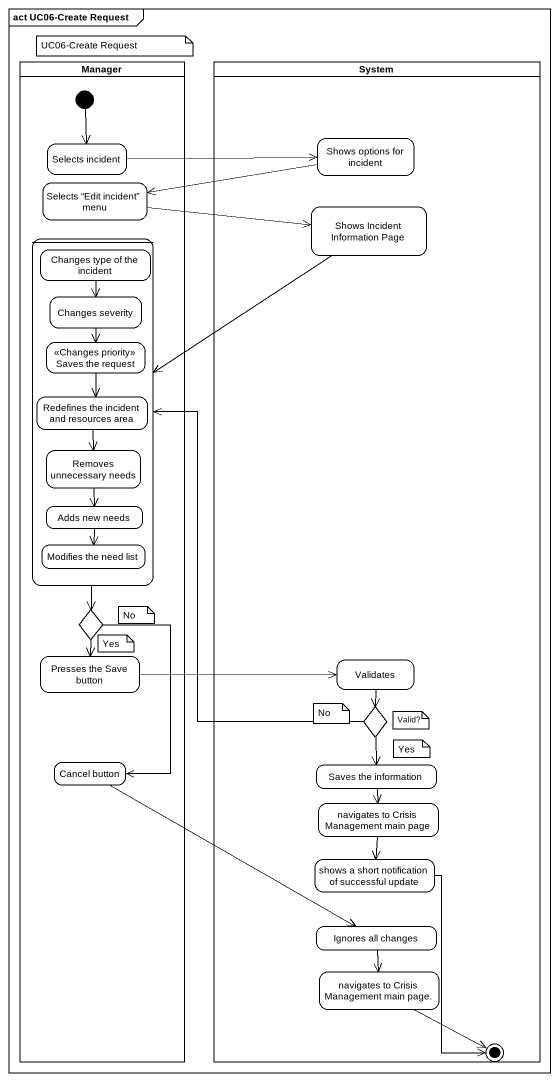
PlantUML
@startuml
mainframe act UC06-Create Request
hide empty description
state Manager <<partition>> {
  state "Selects incident" as Selects_incident
  state "Selects “Edit incident” menu" as Selects_Edit_incident_menu
  state " " as state1 {
    state "Changes type of the incident" as Changes_type_of_the_incident
    state "Changes severity" as Changes_severity
    state "Saves the request" as Saves_the_request <<Changes priority>>
    state "Redefines the incident and resources area" as Redefines_the_incident_and
    state "Removes unnecessary needs" as Removes_unnecessary_needs
    state "Adds new needs" as Adds_new_needs
    state "Modifies the need list" as Modifies_the_need_list
  }
  state choice1 <<choice>>
  state "Presses the Save button" as Presses_the_Save_button
  state "Cancel button" as Cancel_button
  [*] --> Selects_incident
}
state System <<partition>> {
  state "Shows options for incident" as Shows_options_for_incident
  state "Shows Incident Information Page" as Shows_Incident_Information
  state Validates
  state choice2 <<choice>>
  state "Saves the information" as Saves_the_information
  state "navigates to Crisis Management main page" as navigates_to_Crisis
  state "shows a short notification of successful update" as shows_a_short_notification
  state "Ignores all changes" as Ignores_all_changes
  state "navigates to Crisis Management main page." as navigates_to_Crisis_2
  shows_a_short_notification --> [*]
  navigates_to_Crisis_2 -right-> [*]
}
Selects_incident -right-> Shows_options_for_incident
Shows_options_for_incident -left-> Selects_Edit_incident_menu
Selects_Edit_incident_menu -right-> Shows_Incident_Information
Shows_Incident_Information --> state1
state1 --> choice1
Changes_type_of_the_incident --> Changes_severity
Changes_severity --> Saves_the_request
Saves_the_request --> Redefines_the_incident_and
Redefines_the_incident_and --> Removes_unnecessary_needs
Removes_unnecessary_needs --> Adds_new_needs
Adds_new_needs --> Modifies_the_need_list
choice1 --> Presses_the_Save_button
choice1 --> Cancel_button
Presses_the_Save_button -right-> Validates
Validates --> choice2
choice2 -up-> state1
choice2 --> Saves_the_information
Cancel_button -right-> Ignores_all_changes
Saves_the_information --> navigates_to_Crisis
navigates_to_Crisis --> shows_a_short_notification
Ignores_all_changes --> navigates_to_Crisis_2
note as N1
  UC06-Create Request
end note
note as N2
  No
end note
note as N3
  Yes
end note
note as N4
  No
end note
note as N5
  Valid?
end note
note as N6
  Yes
end note
@enduml
